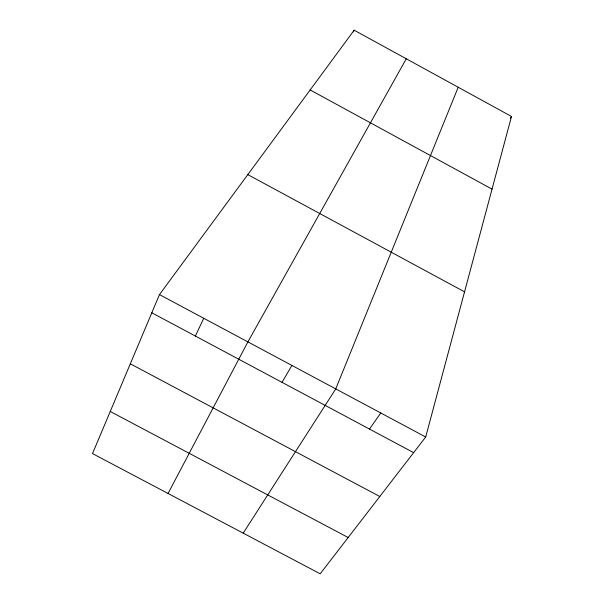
<?xml version="1.0" encoding="UTF-8"?>
<svg xmlns="http://www.w3.org/2000/svg" width="604" height="604" viewBox="0 0 604 604"><rect width="100%" height="100%" fill="white"/><g stroke="black" fill="none" stroke-linecap="round" stroke-linejoin="round"><path stroke-width="0.91" d="M425.692 437.009L511.49 116.466L354.155 30.2L159.471 294.593L92.51 453.589L320.188 573.8L425.692 437.009L159.471 294.593M458.202 87.248L335.748 388.893L243.201 533.151M195.356 336.043L203.752 318.278M353.34 31.891L354.155 30.2M168.055 493.476L247.889 341.894L406.281 58.777M282.03 382.347L291.891 365.435M510.478 118.044L511.49 116.466M369.474 429.051L380.792 412.993M110.245 411.467L348.168 537.522M130.321 363.812L379.803 496.511M151.808 312.781L413.634 452.645M247.821 174.616L464.544 291.86M310.162 89.951L492.041 189.127"/></g></svg>
